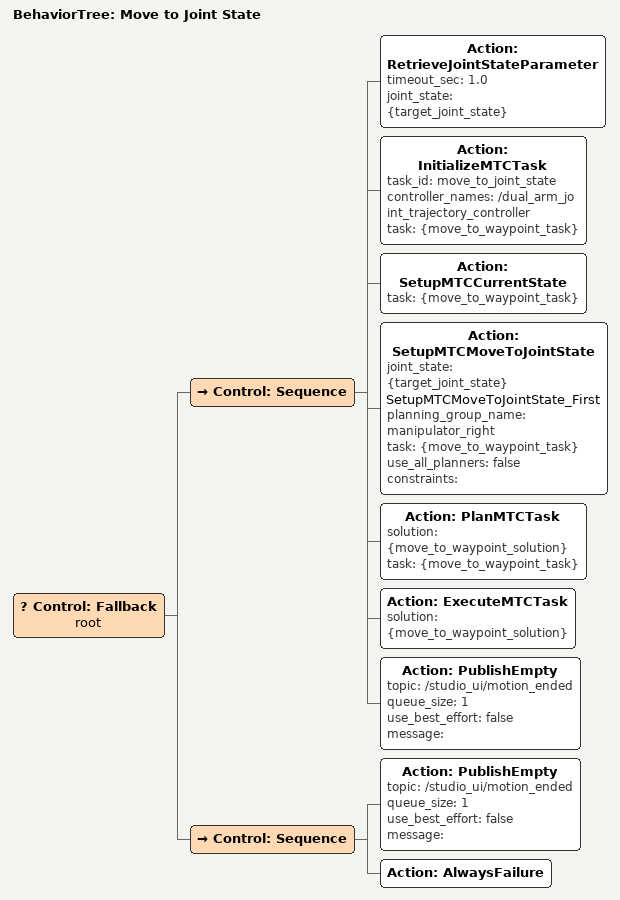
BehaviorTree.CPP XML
<?xml version='1.0' encoding='UTF-8'?>
<root BTCPP_format="4" main_tree_to_execute="Move to Joint State">
  <BehaviorTree ID="Move to Joint State" _description="Move to a specified joint state">
    <Control ID="Fallback" name="root">
      <Control ID="Sequence">
        <Action ID="RetrieveJointStateParameter" timeout_sec="1.0" joint_state="{target_joint_state}"/>
        <!--todo wrock robotiq-->
        <Action ID="InitializeMTCTask" task_id="move_to_joint_state" controller_names="/dual_arm_joint_trajectory_controller" task="{move_to_waypoint_task}"/>
        <Action ID="SetupMTCCurrentState" task="{move_to_waypoint_task}"/>
        <Action ID="SetupMTCMoveToJointState" joint_state="{target_joint_state}" name="SetupMTCMoveToJointState_First" planning_group_name="manipulator_right" task="{move_to_waypoint_task}" use_all_planners="false" constraints=""/>
        <Action ID="PlanMTCTask" solution="{move_to_waypoint_solution}" task="{move_to_waypoint_task}"/>
        <Action ID="ExecuteMTCTask" solution="{move_to_waypoint_solution}"/>
        <Action ID="PublishEmpty" topic="/studio_ui/motion_ended" queue_size="1" use_best_effort="false" message=""/>
      </Control>
      <Control ID="Sequence">
        <Action ID="PublishEmpty" topic="/studio_ui/motion_ended" queue_size="1" use_best_effort="false" message=""/>
        <Action ID="AlwaysFailure"/>
      </Control>
    </Control>
  </BehaviorTree>
</root>
